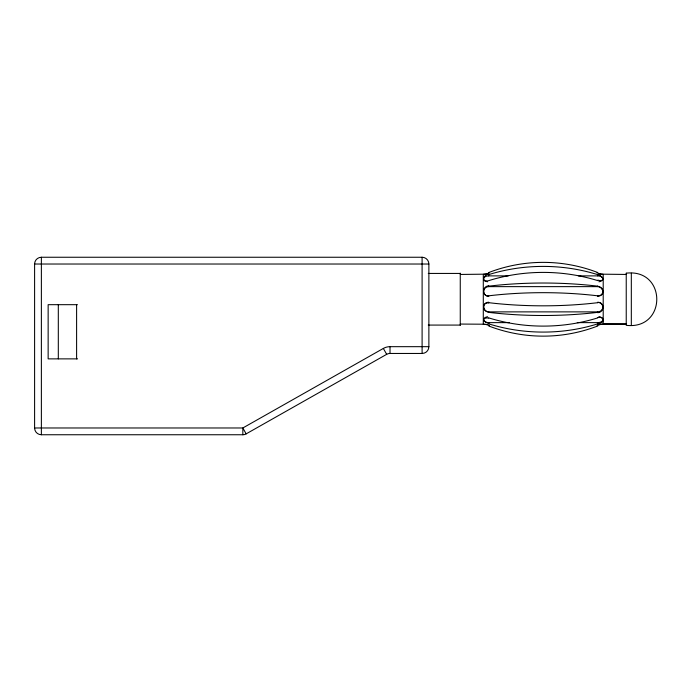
<?xml version="1.0" encoding="UTF-8"?>
<svg xmlns="http://www.w3.org/2000/svg" width="692" height="692" viewBox="0 0 692 692"><rect width="100%" height="100%" fill="white"/><g stroke="black" fill="none" stroke-linecap="round" stroke-linejoin="round"><path stroke-width="1.04" d="M428.876 346.675L390.02 346.675A13.546 13.546 0 0 0 383.342 348.439L242.831 427.976L34.6 427.976L34.6 264.024A6.773 6.773 0 0 1 41.373 257.251L422.103 257.251A6.773 6.773 0 0 1 428.876 264.024L428.876 346.675A6.773 6.773 0 0 1 422.103 353.456L390.02 353.456A6.773 6.773 0 0 0 386.681 354.33L246.162 433.867A6.773 6.773 0 0 1 242.831 434.749L41.373 434.749A6.773 6.773 0 0 1 34.6 427.976M626.234 273.193L626.234 325.318C666.95 330.127 666.95 268.401 626.234 273.176M460.258 274.447L483.293 274.188L483.293 324.323M603.208 324.202L626.234 324.064L603.208 323.839M34.6 264.024L428.876 264.024M428.279 273.435L460.258 273.435M487.609 274.058L483.639 274.058A5.181 0.804 -21.1 0 0 489.478 272.812M598.891 274.058L602.862 274.058A5.181 0.804 21.1 0 1 597.023 272.812M487.609 281.782A5.078 2.984 0 0 1 483.665 278.539A5.078 2.984 0 0 1 488.716 275.883L508.153 275.883M578.348 275.883L597.784 275.883A5.078 2.984 0 0 1 602.836 278.539A5.078 2.984 0 0 1 598.891 281.782M488.344 296.288A5.078 4.835 0 0 1 483.639 291.289A5.078 4.835 0 0 1 488.716 286.635L597.784 286.635A5.078 4.835 0 0 1 602.862 291.289A5.078 4.835 0 0 1 598.156 296.288M77.4 304.679L48.146 304.679L48.146 358.871L77.565 358.871M597.758 302.681A151.193 46.719 0 0 1 488.734 302.681L488.716 302.214A5.078 4.835 0 0 0 483.63 307.04A5.078 4.835 0 0 0 488.716 311.876L597.784 311.876A5.078 4.835 0 0 0 602.862 307.04A5.078 4.835 0 0 0 597.784 302.214L597.784 302.698M487.609 316.728A5.078 2.984 0 0 0 483.665 319.972A5.078 2.984 0 0 0 488.716 322.628L509.234 322.628M577.266 322.628L597.784 322.628A5.078 2.984 0 0 0 602.836 319.972A5.078 2.984 0 0 0 598.891 316.728M487.609 324.453L483.639 324.453A5.181 0.804 21.1 0 1 489.478 325.698M598.891 324.453L602.862 324.453A5.181 0.804 -21.1 0 0 597.023 325.698M428.279 325.076L460.258 325.076M460.258 324.064L483.293 324.202M626.234 274.447L603.208 274.188L603.208 324.323M597.992 274.681L597.784 275.883M383.342 348.439L386.681 354.33M246.162 433.867L242.831 427.976L242.831 434.749M631.32 273.193L631.32 325.318M597.784 286.151L597.784 286.635M597.784 295.813L597.784 296.297M597.784 311.876L597.784 312.36M597.784 322.628L597.784 323.899M488.716 275.883L488.716 274.612A151.193 122.32 0 0 1 597.758 274.663M488.716 286.151L488.716 286.635M488.716 296.297L488.716 295.813A151.193 46.719 0 0 1 597.758 295.83M488.716 311.876L488.716 312.36A151.193 46.719 0 0 0 597.758 312.343M488.716 322.628L488.716 323.899M460.258 273.193L460.258 325.318M422.103 257.251L422.103 353.456M390.02 346.675L390.02 353.456M76.604 304.679L76.604 358.871M58.31 304.679L58.31 358.871M41.373 257.251L41.373 434.749M597.758 325.967A151.193 151.193 0 0 1 488.734 325.967M597.758 317.879A151.193 122.32 0 0 1 488.734 317.879M597.75 317.602A5.233 3.425 -28.2 0 1 602.957 319.453M597.758 323.856A151.193 122.32 0 0 1 488.734 323.856M603.104 319.609A5.233 3.01 -14.3 0 1 597.767 324.064M488.673 323.441A5.259 2.266 23.3 0 1 483.613 319.756A7.249 4.221 8.8 0 1 483.622 319.574M483.5 319.531A5.233 3.01 13.9 0 1 488.699 318.112M597.767 302.465A5.181 4.792 -68.8 0 1 602.914 307.291A5.181 4.792 -68.8 0 1 597.767 312.697M488.708 312.204A5.181 4.299 39.6 0 1 483.587 306.712A5.181 4.299 39.6 0 1 488.69 303.018M597.793 286.306A5.181 4.299 39.5 0 1 602.914 291.799A5.181 4.299 39.5 0 1 597.802 295.493M488.734 286.168A151.193 46.719 0 0 1 597.758 286.168M488.725 296.046A5.181 4.792 -68.9 0 1 483.587 291.22A5.181 4.792 -68.9 0 1 488.734 285.813M597.758 280.632A151.193 122.32 0 0 0 488.734 280.632A5.354 3.503 -28.2 0 1 486.493 280.961M599.869 275.624A5.233 2.5 22.8 0 1 602.836 279.577A5.233 2.5 22.8 0 1 597.819 280.104M486.329 281.237A5.233 3.261 -25.9 0 1 483.708 277.942A5.233 3.261 -25.9 0 1 488.768 273.98M488.734 272.544A151.193 151.193 0 0 1 597.758 272.544M598 274.724A5.242 2.266 23.3 0 1 599.938 275.554"/></g></svg>
